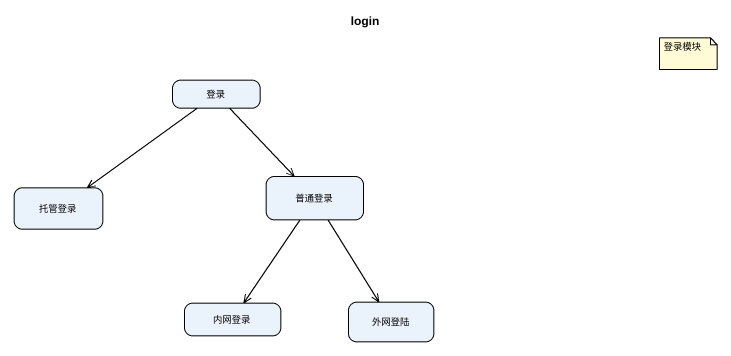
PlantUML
@startuml
title login
hide empty description
state 登录
state 托管登录
state 普通登录
state 内网登录
state 外网登陆
登录 --> 托管登录
登录 --> 普通登录
普通登录 --> 内网登录
普通登录 --> 外网登陆
note as N1
  登录模块
end note
@enduml
